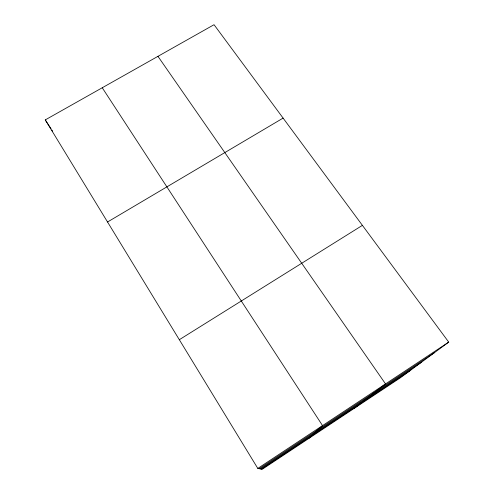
<?xml version="1.0" encoding="UTF-8"?>
<svg xmlns="http://www.w3.org/2000/svg" width="494" height="494" viewBox="0 0 494 494"><rect width="100%" height="100%" fill="white"/><g stroke="black" fill="none" stroke-linecap="round" stroke-linejoin="round"><path stroke-width="0.74" d="M308.731 438.493L322.533 425.593L102.252 87.753M354.352 408.279L385.536 383.912L157.95 56.341M448.725 342.114L400.449 377.749L262.221 469.3L257.806 468.411L45.275 119.894L214.044 24.7L448.725 342.114L257.806 468.411M259.128 468.676L434.424 352.673M260.319 468.917L421.37 362.312M261.357 469.127L409.958 370.728M179.322 339.705L362.405 225.363M107.538 221.991L283.099 118.103M45.275 119.894L51.036 128.78M51.864 130.046L52.685 131.318"/></g></svg>
